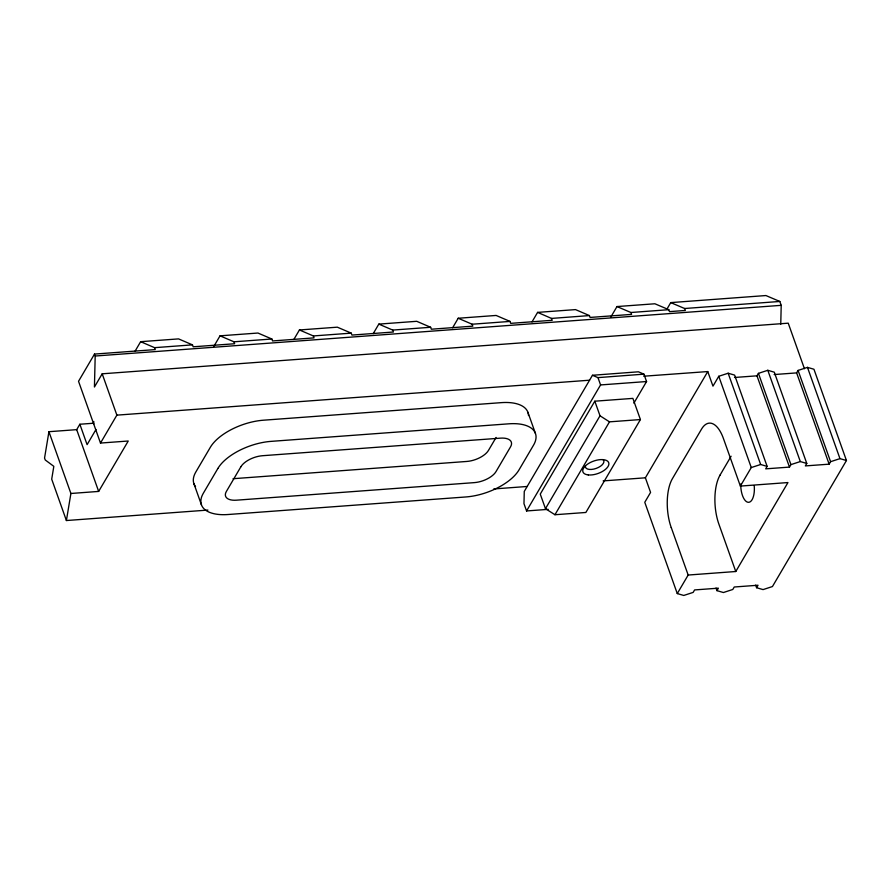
<?xml version="1.0" encoding="UTF-8"?>
<svg xmlns="http://www.w3.org/2000/svg" width="891" height="891" viewBox="0 0 891 891"><rect width="100%" height="100%" fill="white"/><g stroke="black" fill="none" stroke-linecap="round" stroke-linejoin="round"><path stroke-width="1.34" d="M135.064 351.199L140.644 341.687L154.566 347.668L155.257 349.595L94.502 354.083L95.192 356.021L94.435 387.006L102.187 373.808L788.234 323.177L804.439 368.729M93.722 424.205L93.789 421.51M780.761 324.235L781.207 305.335L779.825 301.459L765.915 295.545L670.745 302.606L666.88 309.21M207.937 510.075L66.402 520.533L70.901 493.48L48.927 431.701L76.693 429.651L79.867 424.239L93.533 423.236M66.402 520.533L51.7 479.18L53.828 466.349L45.241 459.979L44.55 458.052L48.927 431.701M633.88 403.144L646.565 381.537L643.926 374.153L638.413 371.803L592.459 375.278L524.264 491.431L523.975 503.671L526.57 510.955L548.21 509.351M526.57 510.955L600.567 384.934L597.972 377.628L592.459 375.278M94.502 354.083L78.531 381.292L100.494 443.061L128.248 441.012L98.656 491.42L70.901 493.48M95.983 429.507L87.095 444.665L79.867 424.239M100.494 443.061L116.877 415.139L102.187 373.808M213.762 346.521L220.032 335.829L257.945 333.034L271.866 339.003L272.557 340.941L314.033 337.878L313.342 335.94L299.432 329.971L293.841 339.471M373.24 333.613L378.82 324.112L416.721 321.306L430.643 327.275L431.333 329.213L472.809 326.151L472.119 324.224L458.208 318.254L452.628 327.754M532.016 321.896L537.596 312.385L575.508 309.6L589.419 315.581L590.087 317.441L631.563 314.389L630.895 312.507L616.984 306.56L610.725 317.229M496.087 437.448L488.48 450.389A17.675 8.487 -19.6 0 1 466.817 461.449L233.041 478.712M594.809 401.195L540.258 494.104L545.47 508.683L554.948 514.731L585.866 512.47L640.417 419.561L632.877 398.388L594.809 401.195L600.011 415.796L609.489 421.844L640.417 419.561M545.47 508.683L600.011 415.796M554.948 514.731L609.489 421.844M707.766 371.558L712.967 386.159L718.77 376.28L728.147 373.229L734.63 375.111L767.129 466.383L765.681 468.855L789.471 467.096L756.971 375.824L758.43 373.351L767.797 370.3L774.29 372.182L806.789 463.454L805.341 465.915L829.142 464.166L796.632 372.895L798.08 370.422L807.469 367.37L813.951 369.253L846.45 460.524L772.441 586.545L763.064 589.597L756.582 587.715L758.041 585.242L734.24 587.002L732.792 589.474L723.414 592.526L716.943 590.644L718.391 588.171L694.601 589.931L693.142 592.404L683.765 595.455L677.271 593.573L644.772 502.301L650.575 492.411L645.385 477.81L707.766 371.558L643.714 376.214M720.051 475.081L731.11 456.248M789.471 467.096L790.93 464.623L800.307 461.56L806.789 463.454M677.271 593.573L688.175 575.04L735.777 571.51L787.956 482.554L740.365 486.085L723.47 438.628A35.35 15.392 85.9 0 0 701.473 429.217L672.449 478.601A35.339 15.448 85.8 0 0 671.235 527.617M829.142 464.166L830.59 461.694L839.968 458.631L846.45 460.524M740.365 486.085L751.269 467.552L760.658 464.501L767.129 466.383M537.596 312.385L551.518 318.421L589.419 315.581M597.972 377.628L643.926 374.153M616.984 306.56L654.896 303.775L668.796 309.689L669.486 311.627L685.346 310.458L684.622 308.509L670.745 302.606M140.644 341.687L178.556 338.892L192.478 344.862L193.169 346.799L234.645 343.737L233.954 341.799L220.032 335.829M299.432 329.971L337.333 327.175L351.254 333.145L351.945 335.072L393.421 332.009L392.731 330.082L378.82 324.112M458.208 318.254L496.12 315.447L510.031 321.417L510.721 323.355L552.197 320.292L551.518 318.421M154.566 347.668L192.478 344.862M233.954 341.799L271.866 339.003M313.342 335.94L351.254 333.145M392.731 330.082L430.643 327.275M472.119 324.224L510.031 321.417M684.622 308.509L779.825 301.459M630.895 312.507L668.796 309.689M95.192 356.021L781.207 305.335M116.877 415.139L589.564 380.212M600.567 384.934L646.565 381.537M734.507 377.483L756.971 375.824M774.156 374.554L796.632 372.895M493.781 488.947L527.082 486.486M603.151 480.906L645.385 477.81M807.469 367.37L839.968 458.631M798.08 370.422L830.59 461.694M767.797 370.3L800.307 461.56M758.43 373.351L790.93 464.623M728.147 373.229L760.658 464.501M718.77 376.28L751.269 467.552M755.657 585.109L756.582 587.715M735.777 571.51L718.859 524.053A35.339 15.392 85.8 0 1 720.062 475.103M716.008 588.038L716.943 590.644M671.257 527.572L688.175 575.04M527.895 412.266L535.435 433.438M193.926 483.724L201.466 504.896M76.693 429.651L98.656 491.42M528.508 415.507A43.303 20.794 -19.6 0 0 501.343 402.643L263.424 420.207A43.303 20.794 -19.6 0 0 210.343 447.293L195.831 471.996A43.303 20.794 -19.6 0 0 195.541 486.597M754.232 485.784A15.459 6.738 85.8 0 1 748.072 502.29A15.459 6.738 85.8 0 1 740.755 483.969M603.062 459.711A9.723 4.667 -19.6 0 1 596.235 468.388A9.723 4.667 -19.6 0 1 585.387 466.038M217.883 468.466L203.371 493.18A43.303 20.794 -19.6 0 0 228.018 514.519L465.937 496.955A43.303 20.794 -19.6 0 0 519.019 469.869L533.531 445.166A43.303 20.794 -19.6 0 0 508.884 423.815L270.964 441.379A43.303 20.794 -19.6 0 0 217.883 468.466M240.882 466.761L226.37 491.476A17.675 8.487 -19.6 0 0 236.427 500.185L474.357 482.621A17.675 8.487 -19.6 0 0 496.02 471.573L510.532 446.859A17.675 8.487 -19.6 0 0 500.475 438.149L262.544 455.713A17.675 8.487 -19.6 0 0 240.882 466.761M588.283 474.925A13.699 6.582 -19.6 0 0 608.854 464.434A13.699 6.582 -19.6 0 0 590.299 462.518A13.699 6.582 -19.6 0 0 588.283 474.925"/></g></svg>
